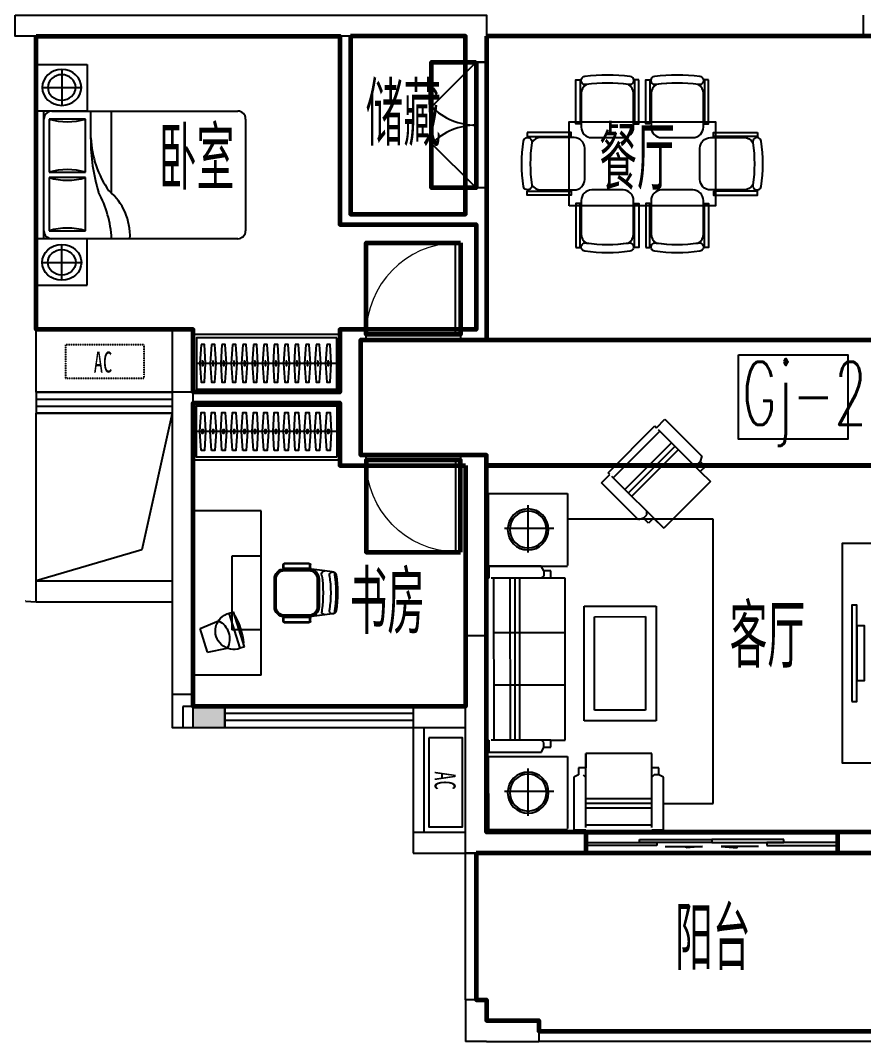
# Model space of a CAD drawing. Extents: x 4833635 to 4868335, y -1203925 to -1185425.
# Drawn here: x 4842185 to 4850235, y -1203925 to -1194175 of the extents above; entities that cross this region are included whole.
import ezdxf

# ---------------------------------------------------------------- set-up
doc = ezdxf.new("R2010")
doc.units = 0
doc.header["$MEASUREMENT"] = 0
doc.linetypes.add('DASH', pattern=[0.35, 0.25, -0.1])
doc.layers.get('0').update_dxf_attribs({"linetype": 'CONTINUOUS'})
for name, color, linetype in [('BALCONY', 153, 'CONTINUOUS'), ('Elec(电器)', 33, 'CONTINUOUS'), ('F', 8, 'CONTINUOUS'), ('FN', 8, 'CONTINUOUS'), ('FURN', 8, 'CONTINUOUS'), ('FURNITURE', 8, 'CONTINUOUS'), ('LINE', 21, 'CONTINUOUS'), ('R_NAME', 255, 'CONTINUOUS'), ('WALL', 2, 'CONTINUOUS'), ('WINDOW', 4, 'CONTINUOUS'), ('剪力墙', 2, 'CONTINUOUS')]:
    doc.layers.add(name, color=color, linetype=linetype)
doc.layers.add('GT_书房', color=205, linetype='CONTINUOUS', lineweight=60, true_color=0x8059a6)
for name, color, linetype, lineweight in [('GT_储藏间', 50, 'CONTINUOUS', 60), ('GT_卧室', 1, 'CONTINUOUS', 60), ('GT_客厅', 2, 'CONTINUOUS', 60), ('GT_过道', 30, 'CONTINUOUS', 60), ('GT_门', 245, 'CONTINUOUS', 60), ('GT_阳台', 6, 'CONTINUOUS', 60), ('GT_餐厅', 3, 'CONTINUOUS', 60), ('图层3', 11, 'CONTINUOUS', 0)]:
    doc.layers.add(name, color=color, linetype=linetype, lineweight=lineweight)
doc.styles.add('_ZBHZ', font='simhei.ttf', dxfattribs={"width": 0.8})
doc.styles.add('HZ', font='txt', dxfattribs={"bigfont": 'hztxt'})

# ---------------------------------------------------------------- blocks, each defined once
blk = doc.blocks.new('A$C451C0F04')
at = {"layer": 'F'}
for p, q in [((461.7, 3942.2, 0), (107.7, 3588.3, 0)), ((542.1, 3861.7, 0), (461.7, 3942.2, 0)), ((526, 3845.6, 0), (123.7, 3443.6, 0)), ((955.5, 3383.7, 0), (509.9, 3829.5, 0)), ((558.2, 3877.8, 0), (542.1, 3861.7, 0)), ((1003.8, 3432, 0), (558.2, 3877.8, 0)), ((397.3, 3717, 0), (842.9, 3271.1, 0)), ((332.9, 3652.6, 0), (778.5, 3206.8, 0)), ((365.1, 3684.8, 0), (810.7, 3239, 0)), ((123.8, 3540.1, 0), (75.5, 3491.8, 0)), ((107.7, 3588.3, 0), (123.8, 3540.1, 0)), ((123.8, 3540.1, 0), (155.9, 3507.9, 0)), ((123.7, 3443.6, 0), (27.2, 3347.1, 0)), ((75.5, 3491.8, 0), (123.7, 3443.6, 0)), ((155.9, 3507.9, 0), (188.1, 3507.9, 0)), ((987.7, 3415.9, 0), (1003.8, 3432, 0)), ((1068.1, 3335.4, 0), (987.7, 3415.9, 0)), ((27.2, 3347.1, 0), (472.8, 2901.2, 0)), ((971.6, 3399.8, 0), (472.8, 2901.2, 0)), ((714.1, 2981.6, 0), (1068.1, 3335.4, 0)), ((1391.3, 3233.9, 0), (1391.2, 2545.8, 0)), ((2145, 3233.7, 0), (1391.3, 3233.9, 0)), ((2144.9, 2535.3, 0), (2145, 3233.7, 0)), ((1768, 2668.9, 0), (1768.1, 3120.8, 0)), ((633.7, 3029.9, 0), (633.7, 3062.1, 0)), ((665.9, 2997.7, 0), (633.7, 3029.9, 0)), ((0, 273.2, 0), (0.6, 2988.7, 0)), ((0.6, 2988.7, 0), (1391.3, 2988.3, 0)), ((472.8, 2901.2, 0), (569.4, 2997.7, 0)), ((569.4, 2997.7, 0), (617.6, 2949.5, 0)), ((617.6, 2949.5, 0), (665.9, 2997.7, 0)), ((665.9, 2997.7, 0), (714.1, 2981.6, 0)), ((1521.7, 2900.1, 0), (1992.8, 2899.9, 0)), ((1391.2, 2535.5, 0), (2144.9, 2535.3, 0)), ((1619.2, 2494, 0), (1641.9, 2539.5, 0)), ((1641.9, 2539.5, 0), (2142.4, 2539.4, 0)), ((2142.4, 2539.4, 0), (2142.4, 2425.7, 0)), ((1550.9, 2494.1, 0), (1619.2, 2494, 0)), ((1550.9, 2425.8, 0), (1550.9, 2494.1, 0)), ((1619.2, 2494, 0), (1619.2, 2448.5, 0)), ((1619.2, 2448.5, 0), (1641.9, 2425.8, 0)), ((1414, 878.8, 0), (1414.4, 2425.8, 0)), ((1414.4, 2425.8, 0), (1550.9, 2425.8, 0)), ((1550.9, 2425.8, 0), (1641.9, 2425.8, 0)), ((1641.9, 2425.8, 0), (2119.7, 2425.7, 0)), ((1846.3, 878.7, 0), (1846.7, 2425.7, 0)), ((1891.8, 878.7, 0), (1892.2, 2425.7, 0)), ((1937.3, 878.7, 0), (1937.7, 2425.7, 0)), ((2096.9, 2425.7, 0), (2096.5, 878.7, 0)), ((2142.4, 2425.7, 0), (2165.2, 2425.7, 0)), ((2165.2, 2425.7, 0), (2164.8, 878.7, 0)), ((545.8, 2157.4, 0), (545.5, 1063.7, 0)), ((1233.7, 2157.2, 0), (545.8, 2157.4, 0)), ((1233.5, 1063.6, 0), (1233.7, 2157.2, 0)), ((645.7, 2057.3, 0), (645.5, 1163.7, 0)), ((1133.7, 2057.2, 0), (645.7, 2057.3, 0)), ((1133.5, 1163.6, 0), (1133.7, 2057.2, 0)), ((1414.3, 1902.6, 0), (2096.8, 1902.4, 0)), ((1414.2, 1402.1, 0), (2096.7, 1401.9, 0)), ((645.5, 1163.7, 0), (1133.5, 1163.6, 0)), ((545.5, 1063.7, 0), (1233.5, 1063.6, 0)), ((1550.5, 878.8, 0), (1414, 878.8, 0)), ((1550.5, 810.6, 0), (1550.5, 878.8, 0)), ((1550.5, 878.8, 0), (1641.5, 878.8, 0)), ((1618.8, 856, 0), (1641.5, 878.8, 0)), ((1641.5, 878.8, 0), (2119.3, 878.7, 0)), ((2142, 878.7, 0), (2142, 764.9, 0)), ((2164.8, 878.7, 0), (2142, 878.7, 0)), ((1618.8, 810.5, 0), (1550.5, 810.6, 0)), ((1618.8, 810.5, 0), (1618.8, 856, 0)), ((1641.5, 765, 0), (1618.8, 810.5, 0)), ((587.6, 614.4, 0), (587.7, 750.9, 0)), ((587.7, 750.9, 0), (1218, 750.8, 0)), ((1217.8, 45.5, 0), (1218, 750.8, 0)), ((1218, 750.8, 0), (1218, 614.3, 0)), ((1390.7, 721.4, 0), (1390.6, 33.3, 0)), ((2144.5, 721.2, 0), (1390.7, 721.4, 0)), ((2142, 764.9, 0), (1641.5, 765, 0)), ((2144.3, 22.9, 0), (2144.5, 721.2, 0)), ((519.4, 614.4, 0), (587.6, 614.4, 0)), ((519.4, 546.2, 0), (519.4, 614.4, 0)), ((587.5, 45.6, 0), (587.6, 614.4, 0)), ((1218, 614.3, 0), (1286.2, 614.2, 0)), ((1286.2, 614.2, 0), (1286.2, 546, 0)), ((1767.4, 156.5, 0), (1767.5, 608.4, 0)), ((473.7, 22.9, 0), (473.9, 523.4, 0)), ((473.9, 523.4, 0), (519.4, 546.2, 0)), ((519.4, 546.2, 0), (564.9, 546.2, 0)), ((564.9, 546.2, 0), (587.6, 523.4, 0)), ((1242.5, 546, 0), (1219.8, 523.3, 0)), ((1286.2, 546, 0), (1331.7, 523.2, 0)), ((1331.7, 523.2, 0), (1331.6, 22.7, 0)), ((587.6, 318.6, 0), (1217.9, 318.5, 0)), ((1521.1, 387.6, 0), (1992.2, 387.5, 0)), ((473.8, 273.2, 0), (0, 273.2, 0)), ((587.5, 227.6, 0), (1217.9, 227.5, 0)), ((587.6, 273.1, 0), (1217.9, 273, 0)), ((587.5, 22.9, 0), (473.7, 22.9, 0)), ((1217.9, 68.3, 0), (587.5, 68.4, 0)), ((587.5, 0.1, 0), (587.5, 22.9, 0)), ((1217.8, 0, 0), (587.5, 0.1, 0)), ((1217.8, 22.8, 0), (1217.8, 0, 0)), ((1331.6, 22.7, 0), (1217.8, 22.8, 0)), ((1390.6, 23.1, 0), (2144.3, 22.9, 0))]:
    blk.add_line(p, q, dxfattribs=at)
for centre, radius in [((1768.1, 2889.7, 0), 195.7), ((1768.1, 2889.7, 0), 175.7), ((1767.5, 377.3, 0), 195.7), ((1767.5, 377.3, 0), 175.7)]:
    blk.add_circle(centre, radius, dxfattribs=at)
blk = doc.blocks.new('A$C79890BC7')
at = {"color": 252}
for points in [[(2139.8, 718159.3), (2091.1, 718159.3), (2091.1, 719080.3), (2139.8, 719080.3)], [(2091.1, 718359.3), (2018, 718359.3), (2018, 718880.3), (2091.1, 718880.3)]]:
    blk.add_lwpolyline(points, close=True, dxfattribs=at)
blk = doc.blocks.new('wer')
at = {"layer": 'FURNITURE'}
blk.add_lwpolyline([(220758.6, -79149.6), (220458.3, -79149.6), (220458.3, -77049.6), (220758.6, -77049.6)], close=True, dxfattribs=at)
at = {"layer": 'FURNITURE', "xscale": -1}
blk.add_blockref('A$C79890BC7', (222684.7, -796719.5), dxfattribs=at)
blk = doc.blocks.new('CHAIR-09')
for points in [[(250, -150, 0.414214), (150, -50), (-150, -50, 0.414214), (-250, -150), (-250, -470, 0.266219), (-200.6, -556.3, 0.06842), (200.6, -556.3, 0.266219), (250, -470)], [(-215.4, -635.2, -1.000906), (-204.3, -555.8, 0.069723), (204.3, -555.8, -1.000906), (215.4, -635.2, -0.068813)]]:
    blk.add_lwpolyline(points, format="xyb", close=True)
for points in [[(-300, -600.2), (-260, -600.2), (-260, -180.2), (-300, -180.2)], [(260, -180.2), (300, -180.2), (300, -600.2), (260, -600.2)]]:
    blk.add_lwpolyline(points, close=True)
blk = doc.blocks.new('A$C7AE26B6D')
at = {"layer": 'FURNITURE'}
blk.add_lwpolyline([(450, 635.2), (450, 1435.2), (1850, 1435.2), (1850, 635.2), (1850, 635.2)], close=True, dxfattribs=at)
for p, rotation in [((816.7, 1235.4), 180), ((1483.3, 1235.4), 180), ((650, 1035.2), 270)]:
    blk.add_blockref('CHAIR-09', p, dxfattribs=dict(at, rotation=rotation))
at = {"layer": 'FURNITURE', "xscale": -1, "rotation": 90}
blk.add_blockref('CHAIR-09', (1650, 1035.2), dxfattribs=at)
at = {"layer": 'FURNITURE'}
for p in [(816.7, 835), (1483.3, 835)]:
    blk.add_blockref('CHAIR-09', p, dxfattribs=at)
blk = doc.blocks.new('*U32')
blk.add_line((-970, -275), (370, -275))
for points in [[(-1000, 0), (400, 0), (400, -550), (-1000, -550)], [(-970, -30), (370, -30), (370, -520), (-970, -520)]]:
    blk.add_lwpolyline(points, close=True)
at = {"elevation": 0}
for points in [[(-874, -95), (-862, -275), (-874, -455), (-906, -455), (-918, -275), (-906, -95)], [(-774, -95), (-762, -275), (-774, -455), (-806, -455), (-818, -275), (-806, -95)], [(-674, -95), (-662, -275), (-674, -455), (-706, -455), (-718, -275), (-706, -95)], [(-574, -95), (-562, -275), (-574, -455), (-606, -455), (-618, -275), (-606, -95)], [(-474, -95), (-462, -275), (-474, -455), (-506, -455), (-518, -275), (-506, -95)], [(-374, -95), (-362, -275), (-374, -455), (-406, -455), (-418, -275), (-406, -95)], [(-274, -95), (-262, -275), (-274, -455), (-306, -455), (-318, -275), (-306, -95)], [(-174, -95), (-162, -275), (-174, -455), (-206, -455), (-218, -275), (-206, -95)], [(-74, -95), (-62, -275), (-74, -455), (-106, -455), (-118, -275), (-106, -95)], [(26, -95), (38, -275), (26, -455), (-6, -455), (-18, -275), (-6, -95)], [(126, -95), (138, -275), (126, -455), (94, -455), (82, -275), (94, -95)], [(226, -95), (238, -275), (226, -455), (194, -455), (182, -275), (194, -95)], [(326, -95), (338, -275), (326, -455), (294, -455), (282, -275), (294, -95)]]:
    blk.add_lwpolyline(points, close=True, dxfattribs=at)
at = {"ltscale": 15, "elevation": 0}
for points in [[(-894, -255), (-886, -255), (-886, -295), (-894, -295)], [(-794, -255), (-786, -255), (-786, -295), (-794, -295)], [(-694, -255), (-686, -255), (-686, -295), (-694, -295)], [(-594, -255), (-586, -255), (-586, -295), (-594, -295)], [(-494, -255), (-486, -255), (-486, -295), (-494, -295)], [(-394, -255), (-386, -255), (-386, -295), (-394, -295)], [(-294, -255), (-286, -255), (-286, -295), (-294, -295)], [(-194, -255), (-186, -255), (-186, -295), (-194, -295)], [(-94, -255), (-86, -255), (-86, -295), (-94, -295)], [(6, -255), (14, -255), (14, -295), (6, -295)], [(106, -255), (114, -255), (114, -295), (106, -295)], [(206, -255), (214, -255), (214, -295), (206, -295)], [(306, -255), (314, -255), (314, -295), (306, -295)]]:
    blk.add_lwpolyline(points, close=True, dxfattribs=at)
blk = doc.blocks.new('A$C66793C10')
for p, q in [((449.7, 449.7), (0, 449.7)), ((0, 449.7), (0, 0)), ((223.1, 401.4), (223.1, 55.6)), ((449.7, 0), (449.7, 449.7)), ((396, 228.5), (50.2, 228.5)), ((0, 0), (449.7, 0))]:
    blk.add_line(p, q)
for radius in [172.9, 122.9]:
    blk.add_circle((223.1, 228.5), radius)
blk = doc.blocks.new('pl0')
at = {"layer": 'FURNITURE'}
for p, q in [((-24.8, 888.2), (-1801.3, 888.2)), ((-596.2, 102.1), (-596.2, 888.2)), ((-397.4, 620.8), (-397.4, 888.2)), ((49.7, 888.2), (124.2, 888.2)), ((49.7, -329.8), (49.7, 888.2)), ((124.2, -329.8), (124.2, 888.2)), ((-1875.8, 812.3), (-1875.8, -253.9)), ((-347.8, 304.5), (-347.8, 812.3)), ((-347.8, 812.3), (0, 812.3)), ((0, 812.3), (0, 304.5)), ((0, 304.5), (-347.8, 304.5)), ((-347.8, 253.9), (0, 253.9)), ((-347.8, -253.9), (-347.8, 253.9)), ((0, 253.9), (0, -253.9)), ((0, -253.9), (-347.8, -253.9)), ((-1801.3, -329.8), (-24.8, -329.8)), ((49.7, -329.8), (124.2, -329.8))]:
    blk.add_line(p, q, dxfattribs=at)
at = {"layer": 'FURNITURE', "extrusion": (0, 0, -1)}
for centre, major_axis, ratio, start_param, end_param in [((-1801.3, 812.3), (0, 75.9), 0.981818, 4.712389, 6.283185), ((-24.8, 812.3), (0, -75.9), 0.981818, 3.141593, 4.712389), ((-173.9, 1419.5), (0, -632.5), 0.981818, -0.283794, 0.283794), ((-1309.7, 674.6), (0, -930.1), 0.981818, -1.526469, -0.941774), ((-1956.1, 600.2), (0, -1587.7), 0.981818, 4.699441, 5.023116), ((-173.9, -302.7), (0, -632.5), 0.981818, 2.857799, 3.425387), ((-173.9, 861.1), (0, -632.5), 0.981818, -0.283794, 0.283794), ((77.9, -436.9), (797.3, -371.3), 0.792029, 2.756885, 3.489554), ((1201.4, -603), (1754.8, -517), 0.772741, 2.966721, 3.294685), ((-1801.3, -253.9), (0, 75.9), 0.981818, 3.141593, 4.712389), ((-173.9, -861.1), (0, -632.5), 0.981818, 2.857799, 3.425387), ((-24.8, -253.9), (0, -75.9), 0.981818, 4.712389, 6.283185)]:
    blk.add_ellipse(centre, major_axis=major_axis, ratio=ratio, start_param=start_param, end_param=end_param, dxfattribs=at)
at = {"layer": 'FURNITURE', "extrusion": (0, 0, -1), "xscale": -1.080000000016297, "yscale": 0.9900000000016008, "zscale": -1}
blk.add_blockref('A$C66793C10', (361.5, 888.2), dxfattribs=at)
at = {"layer": 'FURNITURE', "extrusion": (0, 0, -1), "xscale": 1.080000000016297, "yscale": 0.9900000000016008, "zscale": -1, "rotation": 180}
blk.add_blockref('A$C66793C10', (361.5, -329.8), dxfattribs=at)
blk = doc.blocks.new('A$C0C6E27F8')
at = {"layer": 'FURN'}
for p, q in [((0, 1567.5), (0, 0)), ((648, 1567.5), (0, 1567.5)), ((648, 1567.5), (648, 0)), ((137.4, 1350.5), (66.1, 1123.8)), ((137.4, 1350.5), (323.9, 1311.6)), ((448.4, 1312.5), (342.6, 976.8)), ((490.3, 1299.3), (384.6, 963.6)), ((490.3, 1299.3), (448.4, 1312.5)), ((66.1, 1123.8), (241.2, 1048.8)), ((369.4, 432.8), (369.4, 1134.8)), ((648, 1134.8), (369.4, 1134.8)), ((342.6, 976.8), (384.7, 963.5)), ((856.1, 1026.7), (856.1, 1052.6)), ((861.6, 1026.7), (861.6, 1052.6)), ((869.3, 1065.7), (1105.7, 1065.7)), ((869.3, 1060.3), (1105.7, 1060.3)), ((1105.7, 1019.1), (869.3, 1019.1)), ((1105.7, 1013.6), (869.3, 1013.6)), ((1105.7, 1013.6), (869.3, 1013.6)), ((1102.4, 1013.6), (872.6, 1013.6)), ((1102.4, 997.2), (872.6, 997.2)), ((1256.9, 991.6), (1102.4, 1013.6)), ((1113.3, 1052.6), (1113.3, 1026.7)), ((1118.8, 1052.6), (1118.8, 1026.7)), ((1327.4, 982.5), (1256.9, 991.6)), ((774.1, 915.1), (774.1, 652.4)), ((790.5, 915.1), (790.5, 652.4)), ((1184.5, 652.4), (1184.5, 915.1)), ((1200.9, 652.4), (1200.9, 915.1)), ((1227.1, 945.3), (1226, 964.5)), ((1200.9, 830.3), (1200.9, 737.3)), ((1227.1, 619.7), (1225.5, 601.6)), ((856.1, 514.9), (856.1, 540.8)), ((861.6, 514.9), (861.6, 540.8)), ((869.3, 553.9), (1105.7, 553.9)), ((869.3, 553.9), (1105.7, 553.9)), ((869.3, 548.5), (1105.7, 548.5)), ((1105.7, 507.3), (869.3, 507.3)), ((1105.7, 501.8), (869.3, 501.8)), ((872.6, 570.4), (1102.4, 570.4)), ((872.6, 553.9), (1102.4, 553.9)), ((1255.9, 574.3), (1102.4, 553.9)), ((1113.3, 540.8), (1113.3, 514.9)), ((1118.8, 540.8), (1118.8, 514.9)), ((1327.4, 582.3), (1255.9, 574.3)), ((649, 432.9), (369.4, 432.8)), ((648, 0), (0, 0))]:
    blk.add_line(p, q, dxfattribs=at)
for centre, radius, start, end in [((387.3, 1147.2), 176.2, 69.73338, 255.32211), ((152.8, 1221.1), 193.6, 297.15549, 27.88306), ((-143.1, 1314.2), 624.1, 329.74459, 355.31069), ((872.6, 915.1), 98.5, 90, 180), ((872.6, 915.1), 82.1, 90, 180), ((869.3, 1052.6), 13.1, 90, 180), ((869.3, 1026.7), 13.1, 180, 270), ((869.3, 1052.6), 7.66, 90, 180), ((869.3, 1026.7), 7.66, 180, 270), ((1102.4, 915.1), 98.5, 0, 90), ((1102.4, 915.1), 82.1, 0, 90), ((1105.7, 1052.6), 13.1, 0, 90), ((1105.7, 1052.6), 7.66, 0, 90), ((1105.7, 1026.7), 7.66, 270, 0), ((1105.7, 1026.7), 13.1, 270, 0), ((1253.4, 964.4), 27.4, 82.6639, 179.91936), ((1329.8, 952), 30.7, 94.36705, 192.73762), ((1332.3, 950.1), 32.8, 8.55233, 98.55234), ((217.6, 782.4), 1143.6, 350.01281, 9.98719), ((144.9, 782.5), 1094.4, 351.44767, 8.55233), ((217.6, 782.4), 1094.4, 351.44767, 8.55233), ((217.6, 782.4), 1160.1, 351.44767, 8.55233), ((872.6, 652.4), 98.5, 180, 270), ((872.6, 652.4), 82.1, 180, 270), ((1102.4, 652.4), 82.1, 270, 0), ((1102.4, 652.4), 98.5, 270, 0), ((1252.9, 601.6), 27.4, 179.91936, 276.39106), ((1329.8, 615.6), 30.7, 167.26238, 265.63295), ((1332.3, 614.8), 32.8, 261.44766, 351.44767), ((869.3, 540.8), 13.1, 90, 180), ((869.3, 514.9), 13.1, 180, 270), ((869.3, 540.8), 7.66, 90, 180), ((869.3, 514.9), 7.66, 180, 270), ((1105.7, 540.8), 13.1, 0, 90), ((1105.7, 540.8), 7.66, 0, 90), ((1105.7, 514.9), 7.66, 270, 0), ((1105.7, 514.9), 13.1, 270, 0)]:
    blk.add_arc(centre, radius, start, end, dxfattribs=at)
blk = doc.blocks.new('空调室外机2')
at = {"ltscale": 0.5}
blk.add_lwpolyline([(0, 0), (850, 0), (850, 320), (0, 320)], close=True, dxfattribs=at)
at = {"ltscale": 0.5, "style": '_ZBHZ', "width": 0.65}
blk.add_text('AC', height=200, dxfattribs=at).set_placement((319.3, 54.6))
blk = doc.blocks.new('A$C217E3FD2')
at = {"layer": '剪力墙'}
for points in [[(-4479.8, 2355.5), (20.2, 2355.5), (20.2, 1905.5), (-179.8, 1905.5), (-179.8, 2155.5), (-4479.8, 2155.5)], [(-2779.8, -4244.5), (-2779.8, -4244.5), (-2779.8, -1244.5), (-2979.8, -1244.5), (-2979.8, -4444.5), (-2779.8, -4444.5)], [(-179.8, -3568.3), (20.2, -3568.3), (20.2, -5444.5), (970.2, -5444.7), (970.2, -5644.5), (-179.8, -5644.5)]]:
    blk.add_lwpolyline(points, close=True, dxfattribs=at)
blk = doc.blocks.new('$DorLib2D$00000138')
at = {"color": 0, "linetype": 'Continuous'}
for p, q in [((-0.2875, 0), (-0.2875, 0.1538)), ((-0.2875, 0.1538), (0, 0.1538)), ((0, 0.1538), (0, 0)), ((0.2875, 0.1538), (0, 0.1538)), ((0.2875, 0), (0.2875, 0.1538)), ((-0.5, -0.1399), (-0.5, 0)), ((-0.5, 0), (-0.2187, 0)), ((0, 0), (-0.2875, 0)), ((-0.2187, 0), (-0.2187, -0.1399)), ((0, 0), (0.2875, 0)), ((0.2187, 0), (0.2187, -0.1399)), ((0.5, 0), (0.2187, 0)), ((0.5, 0), (0.5, -0.1946)), ((0.5, -0.1399), (0.5, 0)), ((-0.2187, -0.1399), (-0.5, -0.1399)), ((0.2187, -0.1399), (0.5, -0.1399)), ((-0.1857, -0.186), (-0.037, -0.186)), ((-0.037, -0.186), (-0.1019, -0.2583)), ((-0.1019, -0.2583), (-0.1019, -0.186)), ((0.1857, -0.186), (0.037, -0.186)), ((0.037, -0.186), (0.1019, -0.2583)), ((0.1019, -0.2583), (0.1019, -0.186))]:
    blk.add_line(p, q, dxfattribs=at)
blk = doc.blocks.new('$TCHSYS$WIN2D')
for p, q in [((-0.5, 0.5), (0.5, 0.5)), ((-0.5, 0.5), (-0.5, -0.5)), ((0.5, 0.5), (0.5, -0.5)), ((0.5, 0.1667), (-0.5, 0.1667)), ((0.5, -0.1667), (-0.5, -0.1667)), ((-0.5, -0.5), (0.5, -0.5))]:
    blk.add_line(p, q)
blk = doc.blocks.new('$DorLib2D$00000116')
at = {"color": 0}
for p, q in [((-0.5, 0), (-0.1464, 0.3536)), ((0.5, 0), (0.1464, 0.3536))]:
    blk.add_line(p, q, dxfattribs=at)
for centre, start, end in [((-0.5, 0), 0, 45), ((0.5, 0), 135, 180)]:
    blk.add_arc(centre, 0.5, start, end, dxfattribs=at)
blk = doc.blocks.new('$TCHSYS$DOOR2D')
for p, q in [((0.45, 0.975), (0.5, 0.975)), ((0.45, 0), (0.45, 0.975)), ((0.5, 0), (0.5, 0.975)), ((0.5, 0), (0.45, 0))]:
    blk.add_line(p, q)
at = {"lineweight": 13}
blk.add_arc((0.475, 0), 0.975, 91.4693, 180, dxfattribs=at)

msp = doc.modelspace()

# ---------------------------------------------------------------- hatches: boundary and pattern name
at = {"layer": 'FN'}
msp.add_hatch(color=256, dxfattribs=at).paths.add_polyline_path([(4844134.7, -1200924.7), (4844134.7, -1200724.7), (4843834.7, -1200724.7), (4843834.7, -1200924.7)])

# ---------------------------------------------------------------- linework, layer by layer
at = {"layer": 'BALCONY'}
for p, q in [((4843634.7, -1197924.7), (4843343.3, -1199231)), ((4843343.3, -1199231), (4842334.7, -1199524.7)), ((4842334.7, -1199524.7), (4843634.7, -1199524.7)), ((4842334.7, -1199724.7), (4843634.7, -1199724.7)), ((4845934.7, -1200924.7), (4845934.7, -1201924.7)), ((4846034.7, -1200924.7), (4846034.7, -1201924.7)), ((4846434.7, -1203524.7), (4846434.7, -1202124.7)), ((4846534.7, -1203524.7), (4846534.7, -1202124.7)), ((4851134.7, -1203824.7), (4847134.7, -1203824.7)), ((4851234.7, -1203924.7), (4847134.7, -1203924.7))]:
    msp.add_line(p, q, dxfattribs=at)
at = {"layer": 'Elec(电器)', "linetype": 'DASH', "ltscale": 0.5}
msp.add_lwpolyline([(4842615, -1197591.3), (4843365, -1197591.3), (4843365, -1197271.3), (4842615, -1197271.3)], close=True, dxfattribs=at)
at = {"layer": 'GT_书房'}
msp.add_lwpolyline([(4846434.7, -1198424.7), (4846434.7, -1200724.7), (4843834.7, -1200724.7), (4843834.7, -1197824.7), (4845234.7, -1197824.7), (4845234.7, -1198424.7), (4845484.7, -1198424.7), (4846434.7, -1198424.7)], dxfattribs=at)
at = {"layer": 'GT_储藏间'}
msp.add_lwpolyline([(4845334.7, -1194324.7), (4845334.7, -1196024.7), (4846434.7, -1196024.7), (4846434.7, -1194324.7), (4845334.7, -1194324.7)], dxfattribs=at)
at = {"layer": 'GT_卧室'}
msp.add_lwpolyline([(4842334.7, -1194324.7), (4845234.7, -1194324.7), (4845234.7, -1196124.7), (4846534.7, -1196124.7), (4846534.7, -1197124.7), (4845234.7, -1197124.7), (4845234.7, -1197724.7), (4843834.7, -1197724.7), (4843834.7, -1197124.7), (4842334.7, -1197124.7), (4842334.7, -1194324.7)], dxfattribs=at)
at = {"layer": 'GT_客厅'}
msp.add_lwpolyline([(4846634.7, -1198424.7), (4850334.7, -1198424.7), (4850334.7, -1201924.7), (4846634.7, -1201924.7), (4846634.7, -1198424.7)], dxfattribs=at)
at = {"layer": 'GT_过道'}
msp.add_lwpolyline([(4851534.7, -1196724.7), (4851534.7, -1198424.7), (4846634.7, -1198424.7), (4846634.7, -1198324.7), (4845434.7, -1198324.7), (4845434.7, -1197224.7), (4850434.7, -1197224.7), (4850434.7, -1197274.7), (4850534.7, -1197274.7), (4850534.7, -1196724.7), (4851534.7, -1196724.7)], dxfattribs=at)
at = {"layer": 'GT_门'}
for points in [[(4846534.7, -1194574.7), (4846534.7, -1195774.7), (4846110.4, -1195774.7), (4846110.4, -1194574.7), (4846534.7, -1194574.7)], [(4846384.7, -1196297.2), (4846384.7, -1197174.7), (4845484.7, -1197174.7), (4845484.7, -1196297.2), (4846384.7, -1196297.2)], [(4846384.7, -1199252.2), (4846384.7, -1198374.7), (4845484.7, -1198374.7), (4845484.7, -1199252.2), (4846384.7, -1199252.2)], [(4849984.7, -1201924.7), (4849984.7, -1202124.7), (4847584.7, -1202124.7), (4847584.7, -1201924.9), (4849984.7, -1201924.7)]]:
    msp.add_lwpolyline(points, dxfattribs=at)
at = {"layer": 'GT_阳台'}
msp.add_lwpolyline([(4846534.7, -1202124.7), (4846534.7, -1203524.7), (4846634.7, -1203524.7), (4846634.7, -1203724.7), (4847134.7, -1203724.7), (4847134.7, -1203824.7), (4851134.7, -1203824.7), (4851134.7, -1202124.7), (4846534.7, -1202124.7)], dxfattribs=at)
at = {"layer": 'GT_餐厅'}
msp.add_lwpolyline([(4846634.7, -1194324.7), (4846634.7, -1197224.7), (4850434.7, -1197224.7), (4850434.7, -1195924.7), (4850534.7, -1195924.7), (4850534.7, -1196624.7), (4851534.7, -1196624.7), (4851534.7, -1194324.7), (4846634.7, -1194324.7)], dxfattribs=at)
at = {"layer": 'LINE'}
msp.add_line((4843634.7, -1197124.7), (4842334.7, -1197124.7), dxfattribs=at)
at = {"layer": 'R_NAME'}
msp.add_lwpolyline([(4849042, -1197368.9), (4850083, -1197368.9), (4850083, -1198173.6), (4849042, -1198173.6)], close=True, dxfattribs=at)
at = {"layer": 'WALL', "color": 2}
for p, q in [((4850234.7, -1194324.7), (4850234.7, -1194124.7)), ((4842334.7, -1194324.7), (4845234.7, -1194324.7)), ((4842334.7, -1197724.7), (4842334.7, -1194324.7)), ((4845234.7, -1194324.7), (4845234.7, -1196124.7)), ((4845334.7, -1194324.7), (4846434.7, -1194324.7)), ((4845334.7, -1194324.7), (4845334.7, -1196024.7)), ((4846434.7, -1194324.7), (4846434.7, -1194574.7)), ((4846634.7, -1194324.7), (4850234.7, -1194324.7)), ((4846634.7, -1194574.7), (4846634.7, -1194324.7)), ((4846434.7, -1194574.7), (4846634.7, -1194574.7)), ((4846634.7, -1195774.7), (4846434.7, -1195774.7)), ((4846434.7, -1195774.7), (4846434.7, -1196024.7)), ((4846634.7, -1196024.7), (4846634.7, -1195774.7)), ((4845334.7, -1196024.7), (4846434.7, -1196024.7)), ((4846634.7, -1197224.7), (4846634.7, -1196024.7)), ((4845234.7, -1196124.7), (4846534.7, -1196124.7)), ((4846534.7, -1197124.7), (4846534.7, -1196124.7)), ((4843634.7, -1197124.7), (4843634.7, -1197724.7)), ((4843834.7, -1197124.7), (4843634.7, -1197124.7)), ((4843834.7, -1197124.7), (4843834.7, -1197724.7)), ((4845234.7, -1197124.7), (4845234.7, -1197724.7)), ((4845484.7, -1197124.7), (4845234.7, -1197124.7)), ((4845484.7, -1197224.7), (4845484.7, -1197124.7)), ((4846534.7, -1197124.7), (4846384.7, -1197124.7)), ((4846384.7, -1197124.7), (4846384.7, -1197224.7)), ((4845434.7, -1197224.7), (4845434.7, -1197824.7)), ((4845434.7, -1197224.7), (4845484.7, -1197224.7)), ((4846384.7, -1197224.7), (4846634.7, -1197224.7)), ((4842334.7, -1197724.7), (4843634.7, -1197724.7)), ((4843834.7, -1197724.7), (4845234.7, -1197724.7)), ((4843834.7, -1197824.7), (4843833.5, -1200611.4)), ((4843834.7, -1197824.7), (4845234.7, -1197824.7)), ((4845234.7, -1197824.7), (4845234.7, -1198424.7)), ((4845434.7, -1197824.7), (4845434.7, -1198324.7)), ((4842334.7, -1197924.7), (4843634.7, -1197924.7)), ((4842334.7, -1199624.7), (4842334.7, -1197924.7)), ((4843634.7, -1197924.7), (4843633.5, -1200611.3)), ((4845484.7, -1198324.7), (4845434.7, -1198324.7)), ((4845484.7, -1198424.7), (4845484.7, -1198324.7)), ((4846634.7, -1198324.7), (4846384.7, -1198324.7)), ((4846384.7, -1198324.7), (4846384.7, -1198424.7)), ((4846634.7, -1200824.7), (4846634.7, -1198324.7)), ((4845234.7, -1198424.7), (4845484.7, -1198424.7)), ((4846384.7, -1198424.7), (4846434.7, -1198424.7)), ((4846434.7, -1200724.7), (4846434.7, -1198424.7)), ((4842334.7, -1199724.7), (4842334.7, -1199624.7)), ((4842234.3, -1199718.3), (4842240.7, -1199717.9)), ((4842234.3, -1199718.3), (4842334.7, -1199724.7)), ((4843833.5, -1200611.4), (4843633.5, -1200611.3)), ((4844134.7, -1200724.7), (4843734.7, -1200724.7)), ((4843734.7, -1200724.7), (4843734.7, -1200924.7)), ((4844134.7, -1200924.7), (4844134.7, -1200724.7)), ((4846434.7, -1200724.7), (4845934.7, -1200724.7)), ((4845934.7, -1200724.7), (4845934.7, -1200924.7)), ((4846634.7, -1201924.7), (4846634.7, -1200824.7)), ((4843734.7, -1200924.7), (4844134.7, -1200924.7)), ((4845934.7, -1200924.7), (4846434.7, -1200924.7)), ((4846434.7, -1201924.7), (4846434.7, -1200924.7)), ((4845934.7, -1201924.7), (4846434.7, -1201924.7)), ((4845934.7, -1201924.7), (4845934.7, -1202124.7)), ((4847584.7, -1201924.7), (4846634.7, -1201924.7)), ((4847584.7, -1202124.7), (4847584.7, -1201924.7)), ((4850334.7, -1201924.7), (4849984.7, -1201924.7)), ((4849984.7, -1201924.7), (4849984.7, -1202124.7)), ((4845934.7, -1202124.7), (4846534.7, -1202124.7)), ((4846534.7, -1202124.7), (4847584.7, -1202124.7)), ((4849984.7, -1202124.7), (4850434.7, -1202124.7)), ((4846434.7, -1203524.7), (4846434.7, -1203824.7)), ((4846634.7, -1203524.7), (4846434.7, -1203524.7)), ((4846634.7, -1203524.7), (4846634.7, -1203724.7)), ((4846434.7, -1203824.7), (4846434.7, -1203924.7)), ((4846634.7, -1203924.7), (4846434.7, -1203924.7)), ((4846634.7, -1203924.7), (4846634.7, -1203924.7))]:
    msp.add_line(p, q, dxfattribs=at)
at = {"layer": 'WALL'}
for p, q in [((4846634.7, -1203724.7), (4847134.7, -1203724.7)), ((4847134.7, -1203724.7), (4847134.7, -1203924.7)), ((4846634.7, -1203924.7), (4847134.7, -1203924.7))]:
    msp.add_line(p, q, dxfattribs=at)
at = {"layer": 'WINDOW'}
msp.add_line((4847584.7, -1202124.7), (4849984.7, -1202124.7), dxfattribs=at)

# ---------------------------------------------------------------- block references
at = {"layer": 'Elec(电器)', "rotation": 270}
msp.add_blockref('空调室外机2', (4846084.7, -1201024.7), dxfattribs=at)
at = {"layer": 'FURNITURE', "xscale": -1}
for name, p in [('pl0', (4842458.9, -1195928.9)), ('*U32', (4844234.7, -1197174.7)), ('A$C451C0F04', (4848799.6, -1201924.9, 0))]:
    msp.add_blockref(name, p, dxfattribs=at)
at = {"layer": 'FURNITURE'}
for name, p in [('A$C7AE26B6D', (4846972.2, -1196578.8)), ('wer', (4629576.2, -1122117.3))]:
    msp.add_blockref(name, p, dxfattribs=at)
at = {"layer": 'FURNITURE', "rotation": 180.000000133402}
msp.add_blockref('*U32', (4844234.7, -1198374.7), dxfattribs=at)
at = {"layer": 'FURNITURE', "xscale": -1, "rotation": 180}
msp.add_blockref('A$C0C6E27F8', (4843834.7, -1198857.2), dxfattribs=at)
at = {"layer": 'WINDOW', "color": 4, "xscale": 1200, "yscale": 1200, "zscale": 1200, "rotation": 89.99999999934782}
msp.add_blockref('$DorLib2D$00000116', (4846534.7, -1195174.7), dxfattribs=at)
at = {"layer": 'WINDOW'}
for name, p, xscale, yscale, zscale, rotation in [('$TCHSYS$DOOR2D', (4845934.7, -1197174.7), 900, 900, 900, 359.9999999853702), ('$TCHSYS$WIN2D', (4842984.7, -1197824.7), -1300, 200, -1300, 359.9999999851657), ('$TCHSYS$DOOR2D', (4845934.7, -1198374.7), 900, -900, 900, 359.9999999840362), ('$TCHSYS$WIN2D', (4845034.7, -1200824.7), 1800, 200, 1800, 359.9999999856402), ('$DorLib2D$00000138', (4848784.7, -1202024.7), 2400, 200, 2400, 359.9999999879869)]:
    msp.add_blockref(name, p, dxfattribs=dict(at, xscale=xscale, yscale=yscale, zscale=zscale, rotation=rotation))
at = {"layer": '图层3'}
msp.add_blockref('A$C217E3FD2', (4846614.5, -1196480.2), dxfattribs=at)

# ---------------------------------------------------------------- texts
at = {"layer": 'Elec(电器)', "ltscale": 0.5, "style": '_ZBHZ', "width": 0.65}
msp.add_text('AC', height=200, dxfattribs=at).set_placement((4842884.3, -1197536.7))
at = {"layer": 'R_NAME', "style": 'HZ', "width": 0.6}
for s, p in [('储藏', (4845480.4, -1195373.1)), ('卧室', (4843506, -1195796.2)), ('餐厅', (4847711, -1195793.9)), ('Gj-2', (4849077, -1198035.1)), ('书房', (4845327.2, -1200033)), ('客厅', (4848955.8, -1200356.5, 0)), ('阳台', (4848435.7, -1203243.5))]:
    msp.add_text(s, height=600, rotation=0, dxfattribs=at).set_placement(p)

doc.saveas('drawing.dxf')
